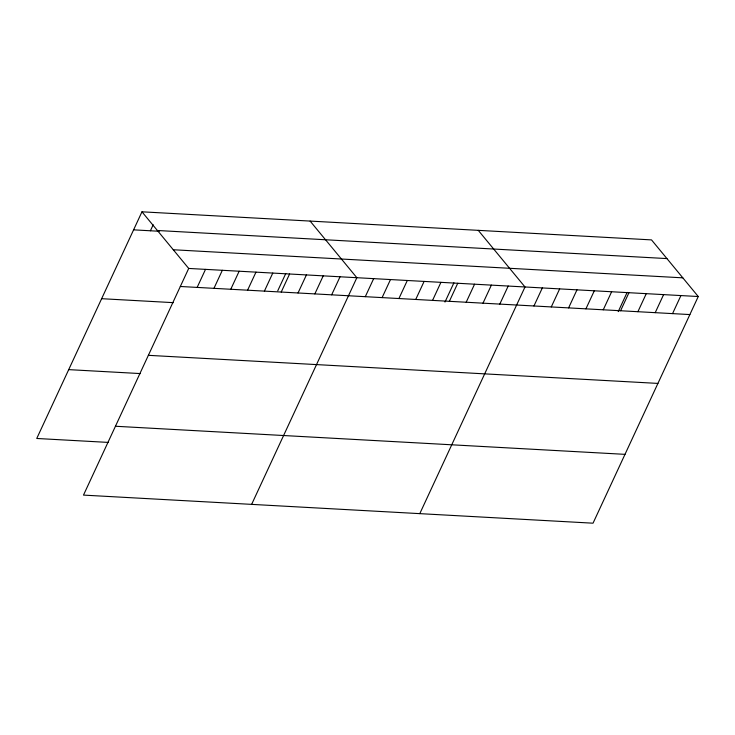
<?xml version="1.0" encoding="UTF-8"?>
<svg xmlns="http://www.w3.org/2000/svg" width="735" height="735" viewBox="0 0 735 735"><rect width="100%" height="100%" fill="white"/><g stroke="black" fill="none" stroke-linecap="round" stroke-linejoin="round"><path stroke-width="1.1" d="M141.965 211.809L188.702 268.44L83.487 495.105L593.035 523.191L698.25 296.527L651.513 239.895L141.965 211.809L36.75 438.473L108.495 442.424M150.399 230.781L153.192 224.772M197.145 287.413L205.515 269.368M213.958 288.34L222.328 270.296M230.772 289.268L239.151 271.224M247.585 290.196L255.964 272.152M264.398 291.124L272.777 273.071M277.766 290.757L285.759 273.549M281.22 292.043L289.59 273.999M298.033 292.971L306.412 274.927M314.846 293.899L323.225 275.855M331.66 294.827L340.039 276.783M251.636 504.366L356.852 277.711L310.115 221.079M365.295 296.683L373.665 278.638M382.108 297.611L390.487 279.566M398.921 298.539L407.3 280.494M415.734 299.457L424.113 281.413M432.557 300.385L440.926 282.341M444.978 302.048L453.908 282.819M449.37 301.313L457.74 283.269M466.183 302.241L474.562 284.197M482.996 303.169L491.375 285.125M499.809 304.097L508.188 286.053M419.795 513.636L525.001 286.981L478.264 230.349M533.95 305.981L542.329 287.936M551.278 306.936L559.657 288.892M568.605 307.892L576.975 289.847M585.924 308.847L594.303 290.803M603.251 309.802L611.63 291.749M618.227 311.603L627.157 292.365M620.579 310.758L628.949 292.705M637.897 311.704L646.276 293.66M655.225 312.66L663.604 294.616M672.553 313.615L680.922 295.571M157.391 230.496L666.93 258.582M133.586 229.853L159.366 231.277M173.276 249.753L682.824 277.839M188.702 268.44L698.25 296.527M180.323 286.485L689.871 314.571M101.632 298.695L173.377 302.655M148.369 355.327L657.917 383.413M68.704 369.631L140.449 373.582M115.45 426.254L624.998 454.349"/></g></svg>
